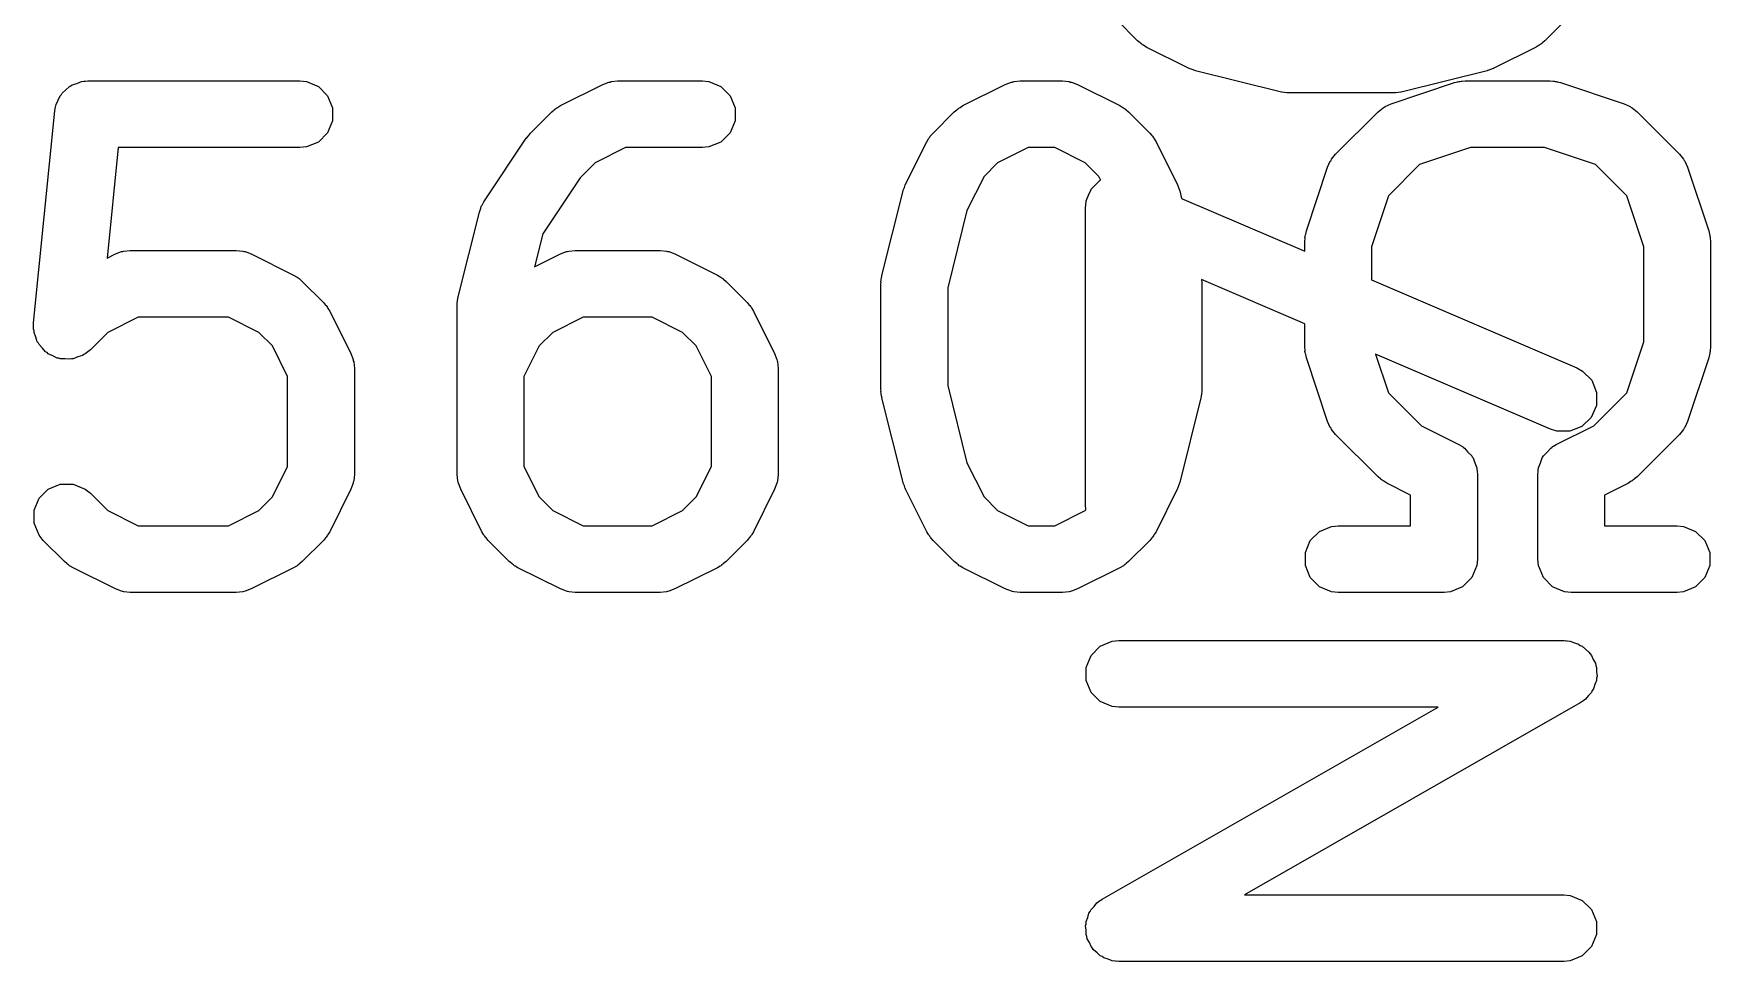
# Model space of a CAD drawing. Header units: millimetres. Extents: x 129 to 276, y -185 to -58.
# Drawn here: x 197.866 to 201.635, y -86.539 to -84.453 of the extents above; entities that cross this region are included whole.
import ezdxf

# ---------------------------------------------------------------- set-up
doc = ezdxf.new("R2010")
doc.units = ezdxf.units.MM
doc.layers.add('F.Fab', color=9, linetype='CONTINUOUS', true_color=0xafafaf)

msp = doc.modelspace()

# ---------------------------------------------------------------- linework, layer by layer
at = {"layer": 'F.Fab', "linetype": 'CONTINUOUS'}
for p, q in [((200.347024, -84.469699), (200.299405, -84.42208)), ((201.310232, -84.422081), (201.262612, -84.4697)), ((200.352773, -84.474417), (200.347024, -84.469699)), ((200.354073, -84.475916), (200.352773, -84.474417)), ((200.356332, -84.477337), (200.354073, -84.475916)), ((200.358389, -84.479026), (200.356332, -84.477337)), ((200.360216, -84.479783), (200.358389, -84.479026)), ((200.366516, -84.483748), (200.360216, -84.479783)), ((200.461754, -84.531367), (200.366516, -84.483748)), ((201.243121, -84.483748), (201.147883, -84.531367)), ((201.249417, -84.479784), (201.243121, -84.483748)), ((201.251247, -84.479027), (201.249417, -84.479784)), ((201.253305, -84.477337), (201.251247, -84.479027)), ((201.255564, -84.475916), (201.253305, -84.477337)), ((201.256863, -84.474417), (201.255564, -84.475916)), ((201.262612, -84.4697), (201.256863, -84.474417)), ((200.462823, -84.531776), (200.461754, -84.531367)), ((200.463259, -84.532099), (200.462823, -84.531776)), ((201.146813, -84.531776), (201.146378, -84.532099)), ((201.147883, -84.531367), (201.146813, -84.531776)), ((197.949915, -84.571013), (197.952839, -84.568622)), ((197.952839, -84.568622), (197.963336, -84.565454)), ((197.963336, -84.565454), (197.973463, -84.56126)), ((197.973463, -84.56126), (197.979068, -84.560707)), ((197.979068, -84.560707), (197.980855, -84.560169)), ((197.980855, -84.560169), (197.982683, -84.560351)), ((197.982683, -84.560351), (197.988095, -84.559819)), ((197.988095, -84.559819), (198.464285, -84.559819)), ((198.464285, -84.559819), (198.478917, -84.56126)), ((198.478917, -84.56126), (198.505953, -84.572459)), ((199.049792, -84.615356), (199.14503, -84.567737)), ((199.14503, -84.567737), (199.158761, -84.562482)), ((199.158761, -84.562482), (199.16145, -84.56229)), ((199.16145, -84.56229), (199.163939, -84.56126)), ((199.163939, -84.56126), (199.178571, -84.559819)), ((199.178571, -84.559819), (199.369047, -84.559819)), ((199.369047, -84.559819), (199.383679, -84.56126)), ((199.383679, -84.56126), (199.410715, -84.572459)), ((199.954554, -84.615356), (200.049792, -84.567737)), ((200.049792, -84.567737), (200.063523, -84.562482)), ((200.063523, -84.562482), (200.066212, -84.56229)), ((200.066212, -84.56229), (200.068701, -84.56126)), ((200.068701, -84.56126), (200.083333, -84.559819)), ((200.083333, -84.559819), (200.178571, -84.559819)), ((200.178571, -84.559819), (200.193203, -84.56126)), ((200.193203, -84.56126), (200.195692, -84.562291)), ((200.195692, -84.562291), (200.19838, -84.562482)), ((200.19838, -84.562482), (200.212112, -84.567737)), ((200.212112, -84.567737), (200.30735, -84.615356)), ((200.469395, -84.534291), (200.463259, -84.532099)), ((200.475485, -84.536622), (200.469395, -84.534291)), ((200.476025, -84.53666), (200.475485, -84.536622)), ((200.477105, -84.537046), (200.476025, -84.53666)), ((200.667581, -84.584665), (200.477105, -84.537046)), ((200.916759, -84.611287), (201.059615, -84.563668)), ((201.132532, -84.537046), (200.942056, -84.584665)), ((201.059615, -84.563668), (201.06687, -84.562018)), ((201.06687, -84.562018), (201.068701, -84.56126)), ((201.068701, -84.56126), (201.071354, -84.560998)), ((201.071354, -84.560998), (201.073952, -84.560408)), ((201.073952, -84.560408), (201.075926, -84.560548)), ((201.075926, -84.560548), (201.083333, -84.559819)), ((201.083333, -84.559819), (201.273809, -84.559819)), ((201.133611, -84.53666), (201.132532, -84.537046)), ((201.134151, -84.536622), (201.133611, -84.53666)), ((201.140232, -84.534294), (201.134151, -84.536622)), ((201.146378, -84.532099), (201.140232, -84.534294)), ((201.273809, -84.559819), (201.281214, -84.560548)), ((201.281214, -84.560548), (201.283189, -84.560408)), ((201.283189, -84.560408), (201.285786, -84.560998)), ((201.285786, -84.560998), (201.288441, -84.56126)), ((201.288441, -84.56126), (201.290272, -84.562018)), ((201.290272, -84.562018), (201.297526, -84.563668)), ((201.297526, -84.563668), (201.440383, -84.611287)), ((197.916357, -84.61294), (197.921539, -84.60328)), ((197.921539, -84.60328), (197.925735, -84.593151)), ((197.925735, -84.593151), (197.928406, -84.590479)), ((197.928406, -84.590479), (197.930191, -84.587153)), ((197.930191, -84.587153), (197.938673, -84.580212)), ((197.938673, -84.580212), (197.946427, -84.572459)), ((197.946427, -84.572459), (197.949915, -84.571013)), ((198.505953, -84.572459), (198.526645, -84.593151)), ((198.526645, -84.593151), (198.537844, -84.620187)), ((199.410715, -84.572459), (199.431407, -84.593151)), ((199.431407, -84.593151), (199.442606, -84.620187)), ((200.670117, -84.58504), (200.667581, -84.584665)), ((200.671139, -84.585463), (200.670117, -84.58504)), ((200.676651, -84.586005), (200.671139, -84.585463)), ((200.682125, -84.586815), (200.676651, -84.586005)), ((200.683217, -84.586652), (200.682125, -84.586815)), ((200.685771, -84.586904), (200.683217, -84.586652)), ((200.923866, -84.586904), (200.685771, -84.586904)), ((200.926419, -84.586652), (200.923866, -84.586904)), ((200.927512, -84.586815), (200.926419, -84.586652)), ((200.932985, -84.586005), (200.927512, -84.586815)), ((200.938498, -84.585463), (200.932985, -84.586005)), ((200.939519, -84.58504), (200.938498, -84.585463)), ((200.942056, -84.584665), (200.939519, -84.58504)), ((197.865848, -85.103546), (197.913467, -84.627356)), ((197.913467, -84.627356), (197.914536, -84.622023)), ((197.914536, -84.620187), (197.915249, -84.618464)), ((197.914536, -84.622023), (197.914536, -84.620187)), ((197.915249, -84.618464), (197.916357, -84.61294)), ((198.537844, -84.620187), (198.537844, -84.649451)), ((198.982681, -84.677024), (199.0303, -84.629405)), ((199.0303, -84.629405), (199.036049, -84.624686)), ((199.036049, -84.624686), (199.037349, -84.623188)), ((199.037349, -84.623188), (199.039608, -84.621766)), ((199.039608, -84.621766), (199.041665, -84.620078)), ((199.041665, -84.620078), (199.043492, -84.61932)), ((199.043492, -84.61932), (199.049792, -84.615356)), ((199.442606, -84.620187), (199.442606, -84.649451)), ((199.887443, -84.677024), (199.935062, -84.629405)), ((199.935062, -84.629405), (199.940811, -84.624686)), ((199.940811, -84.624686), (199.942111, -84.623188)), ((199.942111, -84.623188), (199.94437, -84.621766)), ((199.94437, -84.621766), (199.946427, -84.620078)), ((199.946427, -84.620078), (199.948254, -84.61932)), ((199.948254, -84.61932), (199.954554, -84.615356)), ((200.30735, -84.615356), (200.313649, -84.61932)), ((200.313649, -84.61932), (200.315477, -84.620078)), ((200.315477, -84.620078), (200.317533, -84.621766)), ((200.317533, -84.621766), (200.319793, -84.623188)), ((200.319793, -84.623188), (200.321092, -84.624686)), ((200.321092, -84.624686), (200.326842, -84.629405)), ((200.326842, -84.629405), (200.374461, -84.677024)), ((200.792205, -84.724643), (200.887443, -84.629405)), ((200.887443, -84.629405), (200.898808, -84.620077)), ((200.898808, -84.620077), (200.901298, -84.619045)), ((200.901298, -84.619045), (200.903333, -84.617281)), ((200.903333, -84.617281), (200.916759, -84.611287)), ((201.440383, -84.611287), (201.453808, -84.617281)), ((201.453808, -84.617281), (201.455843, -84.619046)), ((201.455843, -84.619046), (201.458334, -84.620078)), ((201.458334, -84.620078), (201.469699, -84.629405)), ((201.469699, -84.629405), (201.564937, -84.724643)), ((198.526645, -84.676487), (198.505953, -84.697179)), ((198.537844, -84.649451), (198.526645, -84.676487)), ((198.977842, -84.68292), (198.982626, -84.677079)), ((198.982626, -84.677079), (198.982647, -84.677064)), ((198.982647, -84.677064), (198.982681, -84.677024)), ((199.431407, -84.676487), (199.410715, -84.697179)), ((199.442606, -84.649451), (199.431407, -84.676487)), ((199.882724, -84.682773), (199.887443, -84.677024)), ((200.374461, -84.677024), (200.379179, -84.682773)), ((198.055969, -84.709819), (198.03115, -84.958009)), ((198.464285, -84.709819), (198.055969, -84.709819)), ((198.478917, -84.708378), (198.464285, -84.709819)), ((198.505953, -84.697179), (198.478917, -84.708378)), ((198.878072, -84.831311), (198.97331, -84.688454)), ((198.97331, -84.688454), (198.973344, -84.688411)), ((198.973344, -84.688411), (198.973354, -84.688389)), ((198.973354, -84.688389), (198.977842, -84.68292)), ((199.196276, -84.709819), (199.12776, -84.744077)), ((199.369047, -84.709819), (199.196276, -84.709819)), ((199.383679, -84.708378), (199.369047, -84.709819)), ((199.410715, -84.697179), (199.383679, -84.708378)), ((199.825775, -84.791754), (199.873394, -84.696516)), ((199.873394, -84.696516), (199.877358, -84.690216)), ((199.877358, -84.690216), (199.878116, -84.688389)), ((199.878116, -84.688389), (199.879804, -84.686332)), ((199.879804, -84.686332), (199.881226, -84.684073)), ((199.881226, -84.684073), (199.882724, -84.682773)), ((200.101038, -84.709819), (200.032522, -84.744077)), ((200.160866, -84.709819), (200.101038, -84.709819)), ((200.229382, -84.744077), (200.160866, -84.709819)), ((200.379179, -84.682773), (200.380678, -84.684073)), ((200.380678, -84.684073), (200.382099, -84.686332)), ((200.382099, -84.686332), (200.383788, -84.688389)), ((200.383788, -84.688389), (200.384545, -84.690216)), ((200.384545, -84.690216), (200.38851, -84.696516)), ((200.38851, -84.696516), (200.436129, -84.791754)), ((201.095503, -84.709819), (200.98099, -84.74799)), ((201.261639, -84.709819), (201.095503, -84.709819)), ((201.376152, -84.74799), (201.261639, -84.709819)), ((199.12776, -84.744077), (199.093998, -84.777838)), ((200.032522, -84.744077), (200.002115, -84.774484)), ((200.259789, -84.774484), (200.229382, -84.744077)), ((200.726468, -84.896816), (200.774087, -84.753959)), ((200.774087, -84.753959), (200.780081, -84.740534)), ((200.780081, -84.740534), (200.781846, -84.738498)), ((200.781846, -84.738498), (200.782878, -84.736008)), ((200.782878, -84.736008), (200.792205, -84.724643)), ((200.98099, -84.74799), (200.91079, -84.818189)), ((201.446352, -84.81819), (201.376152, -84.74799)), ((201.564937, -84.724643), (201.574265, -84.736008)), ((201.574265, -84.736008), (201.575296, -84.738498)), ((201.575296, -84.738498), (201.577061, -84.740533)), ((201.577061, -84.740533), (201.583055, -84.753959)), ((201.583055, -84.753959), (201.630674, -84.896815)), ((199.093998, -84.777838), (199.010086, -84.903707)), ((199.822847, -84.799404), (199.825043, -84.793259)), ((199.825043, -84.793259), (199.825365, -84.792823)), ((199.825365, -84.792823), (199.825775, -84.791754)), ((200.002115, -84.774484), (199.963621, -84.851471)), ((200.242971, -84.802813), (200.253131, -84.792897)), ((200.253131, -84.792897), (200.263151, -84.782878)), ((200.263793, -84.782492), (200.259789, -84.774484)), ((200.263151, -84.782878), (200.263581, -84.782699)), ((200.263581, -84.782699), (200.263793, -84.782492)), ((200.436129, -84.791754), (200.436538, -84.792823)), ((200.436538, -84.792823), (200.436861, -84.793259)), ((200.436861, -84.793259), (200.439053, -84.799395)), ((198.873765, -84.839389), (198.878072, -84.831311)), ((199.772477, -84.997581), (199.820096, -84.807105)), ((199.820096, -84.807105), (199.820481, -84.806025)), ((199.820481, -84.806025), (199.82052, -84.805486)), ((199.82052, -84.805486), (199.822847, -84.799404)), ((200.229819, -84.845238), (200.23126, -84.830606)), ((200.23126, -84.830606), (200.231438, -84.830175)), ((200.231438, -84.830175), (200.231444, -84.829711)), ((200.231444, -84.829711), (200.237032, -84.81667)), ((200.237032, -84.81667), (200.242459, -84.80357)), ((200.242459, -84.80357), (200.242787, -84.803241)), ((200.242787, -84.803241), (200.242971, -84.802813)), ((200.439053, -84.799395), (200.441384, -84.805485)), ((200.441384, -84.805485), (200.441422, -84.806025)), ((200.441422, -84.806025), (200.441808, -84.807105)), ((200.441808, -84.807105), (200.446076, -84.824179)), ((200.446076, -84.824179), (200.722619, -84.942697)), ((200.91079, -84.818189), (200.872619, -84.932703)), ((201.484523, -84.932703), (201.446352, -84.81819)), ((198.820096, -85.0452), (198.867715, -84.854724)), ((198.867715, -84.854724), (198.870795, -84.846101)), ((198.870795, -84.846101), (198.871155, -84.844285)), ((198.871155, -84.844285), (198.872033, -84.842637)), ((198.872033, -84.842637), (198.872662, -84.840878)), ((198.872662, -84.840878), (198.873765, -84.839389)), ((199.963621, -84.851471), (199.920238, -85.025005)), ((200.229819, -85.511904), (200.229819, -84.845238)), ((199.010086, -84.903707), (198.991562, -84.977804)), ((200.723208, -84.911153), (200.723798, -84.908555)), ((200.723798, -84.908555), (200.72406, -84.905901)), ((200.72406, -84.905901), (200.724818, -84.904069)), ((200.724818, -84.904069), (200.726468, -84.896816)), ((201.630674, -84.896815), (201.632323, -84.90407)), ((201.632323, -84.90407), (201.633082, -84.905901)), ((201.633082, -84.905901), (201.633343, -84.908554)), ((201.633343, -84.908554), (201.633934, -84.911152)), ((198.049792, -84.948689), (198.063523, -84.943434)), ((198.063523, -84.943434), (198.066212, -84.943242)), ((198.066212, -84.943242), (198.068701, -84.942212)), ((198.068701, -84.942212), (198.083333, -84.940771)), ((198.083333, -84.940771), (198.321428, -84.940771)), ((198.321428, -84.940771), (198.33606, -84.942212)), ((198.33606, -84.942212), (198.338549, -84.943243)), ((198.338549, -84.943243), (198.341237, -84.943434)), ((198.341237, -84.943434), (198.354969, -84.948689)), ((199.049792, -84.948689), (199.063523, -84.943434)), ((199.063523, -84.943434), (199.066212, -84.943242)), ((199.066212, -84.943242), (199.068701, -84.942212)), ((199.068701, -84.942212), (199.083333, -84.940771)), ((199.083333, -84.940771), (199.273809, -84.940771)), ((199.273809, -84.940771), (199.288441, -84.942212)), ((199.288441, -84.942212), (199.29093, -84.943243)), ((199.29093, -84.943243), (199.293618, -84.943434)), ((199.293618, -84.943434), (199.30735, -84.948689)), ((200.722619, -84.920533), (200.723348, -84.913127)), ((200.722619, -84.942697), (200.722619, -84.920533)), ((200.723348, -84.913127), (200.723208, -84.911153)), ((200.872619, -84.932703), (200.872619, -85.006982)), ((201.484523, -85.146458), (201.484523, -84.932703)), ((201.633934, -84.911152), (201.633793, -84.913126)), ((201.633793, -84.913126), (201.634523, -84.920533)), ((201.634523, -84.920533), (201.634523, -85.158628)), ((198.03115, -84.958009), (198.049792, -84.948689)), ((198.354969, -84.948689), (198.450207, -84.996308)), ((198.991562, -84.977804), (199.049792, -84.948689)), ((199.30735, -84.948689), (199.402588, -84.996308)), ((198.450207, -84.996308), (198.456506, -85.000272)), ((198.456506, -85.000272), (198.458334, -85.00103)), ((198.458334, -85.00103), (198.46039, -85.002718)), ((198.46039, -85.002718), (198.46265, -85.00414)), ((198.46265, -85.00414), (198.463949, -85.005638)), ((198.463949, -85.005638), (198.469699, -85.010357)), ((198.469699, -85.010357), (198.517318, -85.057976)), ((199.402588, -84.996308), (199.408887, -85.000272)), ((199.408887, -85.000272), (199.410715, -85.00103)), ((199.410715, -85.00103), (199.412771, -85.002718)), ((199.412771, -85.002718), (199.415031, -85.00414)), ((199.415031, -85.00414), (199.41633, -85.005638)), ((199.41633, -85.005638), (199.42208, -85.010357)), ((199.42208, -85.010357), (199.469699, -85.057976)), ((199.770238, -85.015771), (199.770489, -85.013217)), ((199.770238, -85.253866), (199.770238, -85.015771)), ((199.770327, -85.012125), (199.771136, -85.006651)), ((199.770489, -85.013217), (199.770327, -85.012125)), ((199.771136, -85.006651), (199.771679, -85.001139)), ((199.771679, -85.001139), (199.772101, -85.000117)), ((199.772101, -85.000117), (199.772477, -84.997581)), ((200.722619, -85.105892), (200.490754, -85.006521)), ((200.490754, -85.006521), (200.490767, -85.006651)), ((200.490767, -85.006651), (200.491577, -85.012125)), ((200.491577, -85.012125), (200.491414, -85.013217)), ((200.491414, -85.013217), (200.491666, -85.015771)), ((200.491666, -85.015771), (200.491666, -85.253866)), ((200.872619, -85.006982), (201.334363, -85.204873)), ((198.517318, -85.057976), (198.522036, -85.063725)), ((198.817946, -85.059744), (198.818755, -85.05427)), ((198.818755, -85.05427), (198.819298, -85.048758)), ((198.819298, -85.048758), (198.81972, -85.047736)), ((198.81972, -85.047736), (198.820096, -85.0452)), ((199.469699, -85.057976), (199.474417, -85.063725)), ((199.920238, -85.025005), (199.920238, -85.244632)), ((198.101038, -85.090771), (198.032522, -85.125029)), ((198.303723, -85.090771), (198.101038, -85.090771)), ((198.372239, -85.125029), (198.303723, -85.090771)), ((198.522036, -85.063725), (198.523535, -85.065025)), ((198.523535, -85.065025), (198.524956, -85.067284)), ((198.524956, -85.067284), (198.526645, -85.069341)), ((198.526645, -85.069341), (198.527402, -85.071168)), ((198.527402, -85.071168), (198.531367, -85.077468)), ((198.531367, -85.077468), (198.578986, -85.172706)), ((198.817857, -85.06339), (198.818108, -85.060836)), ((198.817857, -85.444342), (198.817857, -85.06339)), ((198.818108, -85.060836), (198.817946, -85.059744)), ((199.101038, -85.090771), (199.032522, -85.125029)), ((199.256104, -85.090771), (199.101038, -85.090771)), ((199.32462, -85.125029), (199.256104, -85.090771)), ((199.474417, -85.063725), (199.475916, -85.065025)), ((199.475916, -85.065025), (199.477337, -85.067284)), ((199.477337, -85.067284), (199.479026, -85.069341)), ((199.479026, -85.069341), (199.479783, -85.071168)), ((199.479783, -85.071168), (199.483748, -85.077468)), ((199.483748, -85.077468), (199.531367, -85.172706)), ((197.865826, -85.118249), (197.865848, -85.103546)), ((197.866917, -85.121864), (197.865826, -85.118249)), ((197.866917, -85.12564), (197.866917, -85.121864)), ((197.871111, -85.135765), (197.866917, -85.12564)), ((198.032522, -85.125029), (197.993509, -85.164042)), ((198.402646, -85.155436), (198.372239, -85.125029)), ((199.032522, -85.125029), (199.002115, -85.155436)), ((199.355027, -85.155436), (199.32462, -85.125029)), ((200.722619, -85.158628), (200.722619, -85.105892)), ((197.874279, -85.146265), (197.871111, -85.135765)), ((197.87667, -85.149188), (197.874279, -85.146265)), ((197.878116, -85.152677), (197.87667, -85.149188)), ((197.885869, -85.16043), (197.878116, -85.152677)), ((197.89281, -85.168913), (197.885869, -85.16043)), ((197.896136, -85.170697), (197.89281, -85.168913)), ((197.898808, -85.173369), (197.896136, -85.170697)), ((197.993509, -85.164042), (197.982144, -85.173369)), ((198.436904, -85.223952), (198.402646, -85.155436)), ((199.002115, -85.155436), (198.967857, -85.223952)), ((199.389285, -85.223952), (199.355027, -85.155436)), ((200.723348, -85.166033), (200.722619, -85.158628)), ((200.723208, -85.168008), (200.723348, -85.166033)), ((200.723798, -85.170605), (200.723208, -85.168008)), ((200.72406, -85.17326), (200.723798, -85.170605)), ((201.446352, -85.260971), (201.484523, -85.146458)), ((201.633343, -85.170606), (201.633082, -85.17326)), ((201.633934, -85.168009), (201.633343, -85.170606)), ((201.634523, -85.158628), (201.633793, -85.166034)), ((201.633793, -85.166034), (201.633934, -85.168009)), ((197.908935, -85.177564), (197.898808, -85.173369)), ((197.918597, -85.182747), (197.908935, -85.177564)), ((197.922356, -85.183122), (197.918597, -85.182747)), ((197.925845, -85.184568), (197.922356, -85.183122)), ((197.936806, -85.184568), (197.925845, -85.184568)), ((197.947716, -85.185659), (197.936806, -85.184568)), ((197.951332, -85.184568), (197.947716, -85.185659)), ((197.955107, -85.184568), (197.951332, -85.184568)), ((197.965232, -85.180373), (197.955107, -85.184568)), ((197.975732, -85.177206), (197.965232, -85.180373)), ((197.978655, -85.174814), (197.975732, -85.177206)), ((197.982144, -85.173369), (197.978655, -85.174814)), ((198.578986, -85.172706), (198.584241, -85.186437)), ((198.584241, -85.186437), (198.584432, -85.189126)), ((198.584432, -85.189126), (198.585463, -85.191615)), ((198.585463, -85.191615), (198.586904, -85.206247)), ((198.586904, -85.206247), (198.586904, -85.444342)), ((199.531367, -85.172706), (199.536622, -85.186437)), ((199.536622, -85.186437), (199.536813, -85.189126)), ((199.536813, -85.189126), (199.537844, -85.191615)), ((199.537844, -85.191615), (199.539285, -85.206247)), ((199.539285, -85.206247), (199.539285, -85.444342)), ((200.724818, -85.175091), (200.72406, -85.17326)), ((200.726468, -85.182345), (200.724818, -85.175091)), ((200.774087, -85.325202), (200.726468, -85.182345)), ((201.275275, -85.342745), (200.881843, -85.174131)), ((200.881843, -85.174131), (200.91079, -85.260971)), ((201.334363, -85.204873), (201.347244, -85.211961)), ((201.630674, -85.182346), (201.583055, -85.325202)), ((201.632323, -85.17509), (201.630674, -85.182346)), ((201.633082, -85.17326), (201.632323, -85.17509)), ((198.436904, -85.426637), (198.436904, -85.223952)), ((198.967857, -85.223952), (198.967857, -85.426637)), ((199.389285, -85.426637), (199.389285, -85.223952)), ((199.920238, -85.244632), (199.963621, -85.418166)), ((201.347244, -85.211961), (201.367682, -85.232905)), ((201.367682, -85.232905), (201.37855, -85.260075)), ((199.770489, -85.256419), (199.770238, -85.253866)), ((199.770327, -85.257512), (199.770489, -85.256419)), ((199.771136, -85.262985), (199.770327, -85.257512)), ((199.771679, -85.268498), (199.771136, -85.262985)), ((199.772101, -85.269519), (199.771679, -85.268498)), ((199.772477, -85.272056), (199.772101, -85.269519)), ((199.820096, -85.462532), (199.772477, -85.272056)), ((200.489427, -85.272056), (200.441808, -85.462532)), ((200.489802, -85.269519), (200.489427, -85.272056)), ((200.490225, -85.268498), (200.489802, -85.269519)), ((200.490767, -85.262985), (200.490225, -85.268498)), ((200.491577, -85.257512), (200.490767, -85.262985)), ((200.491666, -85.253866), (200.491414, -85.256419)), ((200.491414, -85.256419), (200.491577, -85.257512)), ((200.91079, -85.260971), (200.984903, -85.335084)), ((201.372239, -85.335084), (201.446352, -85.260971)), ((201.37855, -85.260075), (201.378194, -85.289336)), ((201.366666, -85.316234), (201.345723, -85.336673)), ((201.378194, -85.289336), (201.366666, -85.316234)), ((200.780081, -85.338627), (200.774087, -85.325202)), ((200.781846, -85.340662), (200.780081, -85.338627)), ((200.782878, -85.343153), (200.781846, -85.340662)), ((200.792205, -85.354518), (200.782878, -85.343153)), ((200.887443, -85.449756), (200.792205, -85.354518)), ((200.984903, -85.335084), (201.069255, -85.37726)), ((201.289291, -85.347184), (201.275275, -85.342745)), ((201.287887, -85.37726), (201.372239, -85.335084)), ((201.318553, -85.347541), (201.289291, -85.347184)), ((201.345723, -85.336673), (201.318553, -85.347541)), ((201.564937, -85.354518), (201.469699, -85.449756)), ((201.574265, -85.343153), (201.564937, -85.354518)), ((201.575296, -85.340662), (201.574265, -85.343153)), ((201.577061, -85.338628), (201.575296, -85.340662)), ((201.583055, -85.325202), (201.577061, -85.338628)), ((201.069255, -85.37726), (201.075554, -85.381224)), ((201.075554, -85.381224), (201.077382, -85.381982)), ((201.077382, -85.381982), (201.078443, -85.383043)), ((201.078443, -85.383043), (201.081698, -85.385092)), ((201.081698, -85.385092), (201.089576, -85.394176)), ((201.089576, -85.394176), (201.098074, -85.402674)), ((201.259068, -85.402674), (201.267565, -85.394176)), ((201.267565, -85.394176), (201.275444, -85.385092)), ((201.275444, -85.385092), (201.278698, -85.383043)), ((201.278698, -85.383043), (201.27976, -85.381982)), ((201.27976, -85.381982), (201.281587, -85.381224)), ((201.281587, -85.381224), (201.287887, -85.37726)), ((198.402645, -85.495153), (198.436904, -85.426637)), ((198.967857, -85.426637), (199.002115, -85.495153)), ((199.355026, -85.495153), (199.389285, -85.426637)), ((199.963621, -85.418166), (200.002115, -85.495153)), ((201.098074, -85.402674), (201.099105, -85.405164)), ((201.099105, -85.405164), (201.100871, -85.4072)), ((201.100871, -85.4072), (201.104671, -85.418602)), ((201.104671, -85.418602), (201.109273, -85.42971)), ((201.109273, -85.42971), (201.109649, -85.433535)), ((201.109649, -85.433535), (201.110125, -85.434961)), ((201.110125, -85.434961), (201.109984, -85.436936)), ((201.247017, -85.434961), (201.247492, -85.433535)), ((201.247157, -85.436936), (201.247017, -85.434961)), ((201.247492, -85.433535), (201.247869, -85.42971)), ((201.247869, -85.42971), (201.25247, -85.418602)), ((201.25247, -85.418602), (201.256271, -85.4072)), ((201.256271, -85.4072), (201.258036, -85.405164)), ((201.258036, -85.405164), (201.259068, -85.402674)), ((197.898809, -85.477219), (197.925845, -85.466021)), ((197.925845, -85.466021), (197.955108, -85.466021)), ((197.955108, -85.466021), (197.982144, -85.47722)), ((198.584241, -85.464152), (198.578986, -85.477883)), ((198.584432, -85.461462), (198.584241, -85.464152)), ((198.585463, -85.458974), (198.584432, -85.461462)), ((198.586904, -85.444342), (198.585463, -85.458974)), ((198.819298, -85.458974), (198.817857, -85.444342)), ((198.820329, -85.461463), (198.819298, -85.458974)), ((198.82052, -85.464151), (198.820329, -85.461463)), ((198.825775, -85.477883), (198.82052, -85.464151)), ((199.536622, -85.464152), (199.531367, -85.477883)), ((199.536813, -85.461462), (199.536622, -85.464152)), ((199.537844, -85.458974), (199.536813, -85.461462)), ((199.539285, -85.444342), (199.537844, -85.458974)), ((199.820481, -85.463611), (199.820096, -85.462532)), ((199.82052, -85.464151), (199.820481, -85.463611)), ((199.822847, -85.470232), (199.82052, -85.464151)), ((199.825043, -85.476378), (199.822847, -85.470232)), ((200.439053, -85.470241), (200.436861, -85.476378)), ((200.441384, -85.464152), (200.439053, -85.470241)), ((200.441422, -85.463611), (200.441384, -85.464152)), ((200.441808, -85.462532), (200.441422, -85.463611)), ((200.893193, -85.454476), (200.887443, -85.449756)), ((200.894492, -85.455973), (200.893193, -85.454476)), ((200.896746, -85.457392), (200.894492, -85.455973)), ((200.898808, -85.459084), (200.896746, -85.457392)), ((200.90064, -85.459842), (200.898808, -85.459084)), ((200.906935, -85.463805), (200.90064, -85.459842)), ((200.960714, -85.490694), (200.906935, -85.463805)), ((201.109984, -85.436936), (201.110714, -85.444342)), ((201.110714, -85.444342), (201.110714, -85.634819)), ((201.246428, -85.444342), (201.247157, -85.436936)), ((201.246428, -85.634819), (201.246428, -85.444342)), ((201.450207, -85.463805), (201.396428, -85.490694)), ((201.456506, -85.45984), (201.450207, -85.463805)), ((201.458334, -85.459083), (201.456506, -85.45984)), ((201.46039, -85.457394), (201.458334, -85.459083)), ((201.46265, -85.455973), (201.46039, -85.457394)), ((201.463949, -85.454474), (201.46265, -85.455973)), ((201.469699, -85.449756), (201.463949, -85.454474)), ((197.866917, -85.524948), (197.878116, -85.497912)), ((197.878116, -85.497912), (197.898809, -85.477219)), ((197.982144, -85.47722), (197.99351, -85.486548)), ((197.99351, -85.486548), (198.032522, -85.525561)), ((198.372238, -85.525561), (198.402645, -85.495153)), ((198.578986, -85.477883), (198.531367, -85.573121)), ((198.873394, -85.573121), (198.825775, -85.477883)), ((199.002115, -85.495153), (199.032522, -85.525561)), ((199.324619, -85.525561), (199.355026, -85.495153)), ((199.531367, -85.477883), (199.483748, -85.573121)), ((199.825365, -85.476813), (199.825043, -85.476378)), ((199.825775, -85.477883), (199.825365, -85.476813)), ((199.873394, -85.573121), (199.825775, -85.477883)), ((200.002115, -85.495153), (200.032522, -85.525561)), ((200.436129, -85.477883), (200.38851, -85.573121)), ((200.436538, -85.476813), (200.436129, -85.477883)), ((200.436861, -85.476378), (200.436538, -85.476813)), ((200.960714, -85.559819), (200.960714, -85.490694)), ((201.396428, -85.490694), (201.396428, -85.559819)), ((197.866917, -85.554211), (197.866917, -85.524948)), ((198.032522, -85.525561), (198.101038, -85.559819)), ((198.303723, -85.559819), (198.372238, -85.525561)), ((199.032522, -85.525561), (199.101038, -85.559819)), ((199.256104, -85.559819), (199.324619, -85.525561)), ((200.032522, -85.525561), (200.101038, -85.559819)), ((200.160866, -85.559819), (200.229381, -85.525561)), ((200.229381, -85.525561), (200.231004, -85.523937)), ((200.231004, -85.523937), (200.229819, -85.511904)), ((197.878115, -85.581247), (197.866917, -85.554211)), ((197.887442, -85.592612), (197.878115, -85.581247)), ((198.101038, -85.559819), (198.303723, -85.559819)), ((198.522036, -85.586863), (198.517318, -85.592613)), ((198.523535, -85.585564), (198.522036, -85.586863)), ((198.524956, -85.583305), (198.523535, -85.585564)), ((198.526646, -85.581247), (198.524956, -85.583305)), ((198.527403, -85.579417), (198.526646, -85.581247)), ((198.531367, -85.573121), (198.527403, -85.579417)), ((198.877357, -85.579417), (198.873394, -85.573121)), ((198.878115, -85.581247), (198.877357, -85.579417)), ((198.879804, -85.583305), (198.878115, -85.581247)), ((198.881226, -85.585564), (198.879804, -85.583305)), ((198.882724, -85.586863), (198.881226, -85.585564)), ((198.887442, -85.592612), (198.882724, -85.586863)), ((199.101038, -85.559819), (199.256104, -85.559819)), ((199.474417, -85.586863), (199.469699, -85.592613)), ((199.475916, -85.585564), (199.474417, -85.586863)), ((199.477337, -85.583305), (199.475916, -85.585564)), ((199.479027, -85.581247), (199.477337, -85.583305)), ((199.479784, -85.579417), (199.479027, -85.581247)), ((199.483748, -85.573121), (199.479784, -85.579417)), ((199.877357, -85.579417), (199.873394, -85.573121)), ((199.878115, -85.581247), (199.877357, -85.579417)), ((199.879804, -85.583305), (199.878115, -85.581247)), ((199.881226, -85.585564), (199.879804, -85.583305)), ((199.882724, -85.586863), (199.881226, -85.585564)), ((199.887442, -85.592612), (199.882724, -85.586863)), ((200.101038, -85.559819), (200.160866, -85.559819)), ((200.379179, -85.586863), (200.374461, -85.592613)), ((200.380678, -85.585564), (200.379179, -85.586863)), ((200.382099, -85.583305), (200.380678, -85.585564)), ((200.383789, -85.581247), (200.382099, -85.583305)), ((200.384546, -85.579417), (200.383789, -85.581247)), ((200.38851, -85.573121), (200.384546, -85.579417)), ((200.735259, -85.593151), (200.755951, -85.572459)), ((200.755951, -85.572459), (200.782987, -85.56126)), ((200.782987, -85.56126), (200.797619, -85.559819)), ((200.797619, -85.559819), (200.960714, -85.559819)), ((201.396428, -85.559819), (201.559523, -85.559819)), ((201.559523, -85.559819), (201.574155, -85.56126)), ((201.574155, -85.56126), (201.601191, -85.572459)), ((201.601191, -85.572459), (201.621883, -85.593151)), ((197.935061, -85.640232), (197.887442, -85.592612)), ((198.517318, -85.592613), (198.4697, -85.640232)), ((198.935061, -85.640232), (198.887442, -85.592612)), ((199.469699, -85.592613), (199.422081, -85.640232)), ((199.935061, -85.640232), (199.887442, -85.592612)), ((200.374461, -85.592613), (200.326843, -85.640232)), ((200.72406, -85.620187), (200.735259, -85.593151)), ((200.72406, -85.649451), (200.72406, -85.620187)), ((201.621883, -85.593151), (201.633082, -85.620187)), ((201.633082, -85.620187), (201.633082, -85.649451)), ((197.94081, -85.64495), (197.935061, -85.640232)), ((197.942111, -85.64645), (197.94081, -85.64495)), ((197.94437, -85.647872), (197.942111, -85.64645)), ((197.946427, -85.64956), (197.94437, -85.647872)), ((197.948254, -85.650317), (197.946427, -85.64956)), ((197.954554, -85.654282), (197.948254, -85.650317)), ((198.049792, -85.701901), (197.954554, -85.654282)), ((198.450207, -85.654282), (198.354969, -85.701901)), ((198.456506, -85.650317), (198.450207, -85.654282)), ((198.458334, -85.64956), (198.456506, -85.650317)), ((198.46039, -85.647872), (198.458334, -85.64956)), ((198.46265, -85.64645), (198.46039, -85.647872)), ((198.46395, -85.64495), (198.46265, -85.64645)), ((198.4697, -85.640232), (198.46395, -85.64495)), ((198.94081, -85.64495), (198.935061, -85.640232)), ((198.942111, -85.64645), (198.94081, -85.64495)), ((198.94437, -85.647872), (198.942111, -85.64645)), ((198.946427, -85.64956), (198.94437, -85.647872)), ((198.948254, -85.650317), (198.946427, -85.64956)), ((198.954554, -85.654282), (198.948254, -85.650317)), ((199.049792, -85.701901), (198.954554, -85.654282)), ((199.402588, -85.654282), (199.30735, -85.701901)), ((199.408887, -85.650317), (199.402588, -85.654282)), ((199.410715, -85.64956), (199.408887, -85.650317)), ((199.412771, -85.647872), (199.410715, -85.64956)), ((199.415031, -85.64645), (199.412771, -85.647872)), ((199.416331, -85.64495), (199.415031, -85.64645)), ((199.422081, -85.640232), (199.416331, -85.64495)), ((199.94081, -85.64495), (199.935061, -85.640232)), ((199.942111, -85.64645), (199.94081, -85.64495)), ((199.94437, -85.647872), (199.942111, -85.64645)), ((199.946427, -85.64956), (199.94437, -85.647872)), ((199.948254, -85.650317), (199.946427, -85.64956)), ((199.954554, -85.654282), (199.948254, -85.650317)), ((200.049792, -85.701901), (199.954554, -85.654282)), ((200.30735, -85.654282), (200.212112, -85.701901)), ((200.313649, -85.650317), (200.30735, -85.654282)), ((200.315477, -85.64956), (200.313649, -85.650317)), ((200.317533, -85.647872), (200.315477, -85.64956)), ((200.319793, -85.64645), (200.317533, -85.647872)), ((200.321093, -85.64495), (200.319793, -85.64645)), ((200.326843, -85.640232), (200.321093, -85.64495)), ((200.735259, -85.676487), (200.72406, -85.649451)), ((201.109273, -85.649451), (201.098074, -85.676487)), ((201.110714, -85.634819), (201.109273, -85.649451)), ((201.247869, -85.649451), (201.246428, -85.634819)), ((201.259068, -85.676487), (201.247869, -85.649451)), ((201.633082, -85.649451), (201.621883, -85.676487)), ((200.755951, -85.697179), (200.735259, -85.676487)), ((200.782987, -85.708378), (200.755951, -85.697179)), ((201.077382, -85.697179), (201.050346, -85.708378)), ((201.098074, -85.676487), (201.077382, -85.697179)), ((201.27976, -85.697179), (201.259068, -85.676487)), ((201.306796, -85.708378), (201.27976, -85.697179)), ((201.601191, -85.697179), (201.574155, -85.708378)), ((201.621883, -85.676487), (201.601191, -85.697179)), ((198.063523, -85.707156), (198.049792, -85.701901)), ((198.066212, -85.707347), (198.063523, -85.707156)), ((198.068701, -85.708378), (198.066212, -85.707347)), ((198.083333, -85.709819), (198.068701, -85.708378)), ((198.321428, -85.709819), (198.083333, -85.709819)), ((198.33606, -85.708378), (198.321428, -85.709819)), ((198.338549, -85.707346), (198.33606, -85.708378)), ((198.341237, -85.707156), (198.338549, -85.707346)), ((198.354969, -85.701901), (198.341237, -85.707156)), ((199.063523, -85.707156), (199.049792, -85.701901)), ((199.066212, -85.707347), (199.063523, -85.707156)), ((199.068701, -85.708378), (199.066212, -85.707347)), ((199.083333, -85.709819), (199.068701, -85.708378)), ((199.273809, -85.709819), (199.083333, -85.709819)), ((199.288441, -85.708378), (199.273809, -85.709819)), ((199.29093, -85.707346), (199.288441, -85.708378)), ((199.293618, -85.707156), (199.29093, -85.707346)), ((199.30735, -85.701901), (199.293618, -85.707156)), ((200.063523, -85.707156), (200.049792, -85.701901)), ((200.066212, -85.707347), (200.063523, -85.707156)), ((200.068701, -85.708378), (200.066212, -85.707347)), ((200.083333, -85.709819), (200.068701, -85.708378)), ((200.178571, -85.709819), (200.083333, -85.709819)), ((200.193203, -85.708378), (200.178571, -85.709819)), ((200.195692, -85.707346), (200.193203, -85.708378)), ((200.19838, -85.707156), (200.195692, -85.707346)), ((200.212112, -85.701901), (200.19838, -85.707156)), ((200.797619, -85.709819), (200.782987, -85.708378)), ((201.035714, -85.709819), (200.797619, -85.709819)), ((201.050346, -85.708378), (201.035714, -85.709819)), ((201.321428, -85.709819), (201.306796, -85.708378)), ((201.559523, -85.709819), (201.321428, -85.709819)), ((201.574155, -85.708378), (201.559523, -85.709819)), ((200.242459, -85.851189), (200.263151, -85.830497)), ((200.263151, -85.830497), (200.290187, -85.819298)), ((200.290187, -85.819298), (200.304819, -85.817857)), ((200.304819, -85.817857), (201.304819, -85.817857)), ((201.304819, -85.817857), (201.308582, -85.818227)), ((201.308582, -85.818227), (201.310058, -85.81804)), ((201.310058, -85.81804), (201.311968, -85.818561)), ((201.311968, -85.818561), (201.319451, -85.819298)), ((201.319451, -85.819298), (201.328666, -85.823115)), ((201.328666, -85.823115), (201.33829, -85.82574)), ((201.33829, -85.82574), (201.34207, -85.828667)), ((201.34207, -85.828667), (201.346487, -85.830497)), ((201.346487, -85.830497), (201.353537, -85.837547)), ((201.353537, -85.837547), (201.361427, -85.843657)), ((201.361427, -85.843657), (201.3638, -85.84781)), ((201.3638, -85.84781), (201.367179, -85.851189)), ((200.23126, -85.878225), (200.242459, -85.851189)), ((200.23126, -85.907489), (200.23126, -85.878225)), ((201.367179, -85.851189), (201.370995, -85.860401)), ((201.370995, -85.860401), (201.375946, -85.869066)), ((201.375946, -85.869066), (201.376548, -85.873809)), ((201.376548, -85.873809), (201.378378, -85.878225)), ((201.378378, -85.878225), (201.378378, -85.888199)), ((201.378378, -85.888199), (201.379636, -85.898096)), ((200.242459, -85.934525), (200.23126, -85.907489)), ((201.37456, -85.916705), (201.371936, -85.926327)), ((201.378378, -85.907489), (201.37456, -85.916705)), ((201.379636, -85.898096), (201.378378, -85.902708)), ((201.378378, -85.902708), (201.378378, -85.907489)), ((200.263151, -85.955217), (200.242459, -85.934525)), ((200.290187, -85.966416), (200.263151, -85.955217)), ((201.34203, -85.957975), (200.587236, -86.389285)), ((201.345114, -85.955785), (201.34203, -85.957975)), ((201.346487, -85.955217), (201.345114, -85.955785)), ((201.347884, -85.953819), (201.346487, -85.955217)), ((201.354019, -85.949465), (201.347884, -85.953819)), ((201.360127, -85.941576), (201.354019, -85.949465)), ((201.367179, -85.934525), (201.360127, -85.941576)), ((201.369009, -85.930106), (201.367179, -85.934525)), ((201.371936, -85.926327), (201.369009, -85.930106)), ((200.267609, -86.399167), (201.022402, -85.967857)), ((200.304819, -85.967857), (200.290187, -85.966416)), ((201.022402, -85.967857), (200.304819, -85.967857)), ((200.242459, -86.422617), (200.249509, -86.415566)), ((200.249509, -86.415566), (200.255619, -86.407677)), ((200.255619, -86.407677), (200.261751, -86.403324)), ((200.261751, -86.403324), (200.263151, -86.401925)), ((200.263151, -86.401925), (200.264525, -86.401355)), ((200.264525, -86.401355), (200.267609, -86.399167)), ((200.587236, -86.389285), (201.304819, -86.389285)), ((201.304819, -86.389285), (201.319451, -86.390726)), ((201.319451, -86.390726), (201.346487, -86.401925)), ((201.346487, -86.401925), (201.367179, -86.422617)), ((200.23126, -86.449653), (200.235077, -86.440437)), ((200.23126, -86.454433), (200.23126, -86.449653)), ((200.235077, -86.440437), (200.237702, -86.430814)), ((200.237702, -86.430814), (200.240629, -86.427033)), ((200.240629, -86.427033), (200.242459, -86.422617)), ((201.367179, -86.422617), (201.378378, -86.449653)), ((201.378378, -86.449653), (201.378378, -86.478917)), ((200.230002, -86.459046), (200.23126, -86.454433)), ((200.23126, -86.468942), (200.230002, -86.459046)), ((200.23126, -86.478917), (200.23126, -86.468942)), ((200.233089, -86.483332), (200.23126, -86.478917)), ((200.233692, -86.488076), (200.233089, -86.483332)), ((200.238642, -86.49674), (200.233692, -86.488076)), ((201.378378, -86.478917), (201.367179, -86.505953)), ((200.242459, -86.505953), (200.238642, -86.49674)), ((200.245837, -86.509331), (200.242459, -86.505953)), ((200.248211, -86.513485), (200.245837, -86.509331)), ((200.2561, -86.519594), (200.248211, -86.513485)), ((200.263151, -86.526645), (200.2561, -86.519594)), ((200.267567, -86.528474), (200.263151, -86.526645)), ((200.271348, -86.531402), (200.267567, -86.528474)), ((201.346487, -86.526645), (201.319451, -86.537844)), ((201.367179, -86.505953), (201.346487, -86.526645)), ((200.280971, -86.534026), (200.271348, -86.531402)), ((200.290187, -86.537844), (200.280971, -86.534026)), ((200.297669, -86.53858), (200.290187, -86.537844)), ((200.29958, -86.539102), (200.297669, -86.53858)), ((200.301055, -86.538914), (200.29958, -86.539102)), ((200.304819, -86.539285), (200.301055, -86.538914)), ((201.304819, -86.539285), (200.304819, -86.539285)), ((201.319451, -86.537844), (201.304819, -86.539285))]:
    msp.add_line(p, q, dxfattribs=at)

doc.saveas('drawing.dxf')
